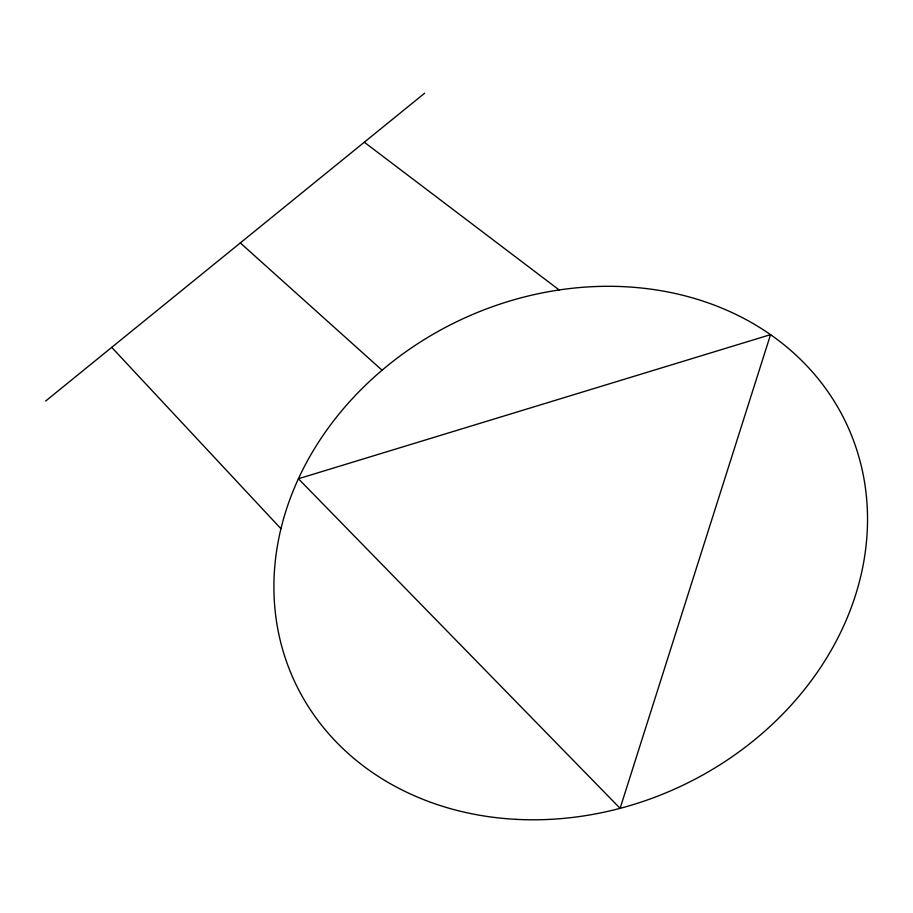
<?xml version="1.0" encoding="UTF-8"?>
<svg xmlns="http://www.w3.org/2000/svg" width="913" height="913" viewBox="0 0 913 913"><rect width="100%" height="100%" fill="white"/><g stroke="black" fill="none" stroke-linecap="round" stroke-linejoin="round"><path stroke-width="1.37" d="M45.65 401.035L424.648 93.194M364.298 142.211L559.155 289.946M240.302 242.926L382.068 370.221M111.728 347.362L280.942 528.718M770.549 334.637L620.11 808.336L298.403 478.754L770.549 334.637M515.879 819.338A304.554 257.888 -24.9 0 0 850.745 433.458A304.554 257.888 -24.9 0 0 345.502 406.319A304.554 257.888 -24.9 0 0 515.879 819.338"/></g></svg>
